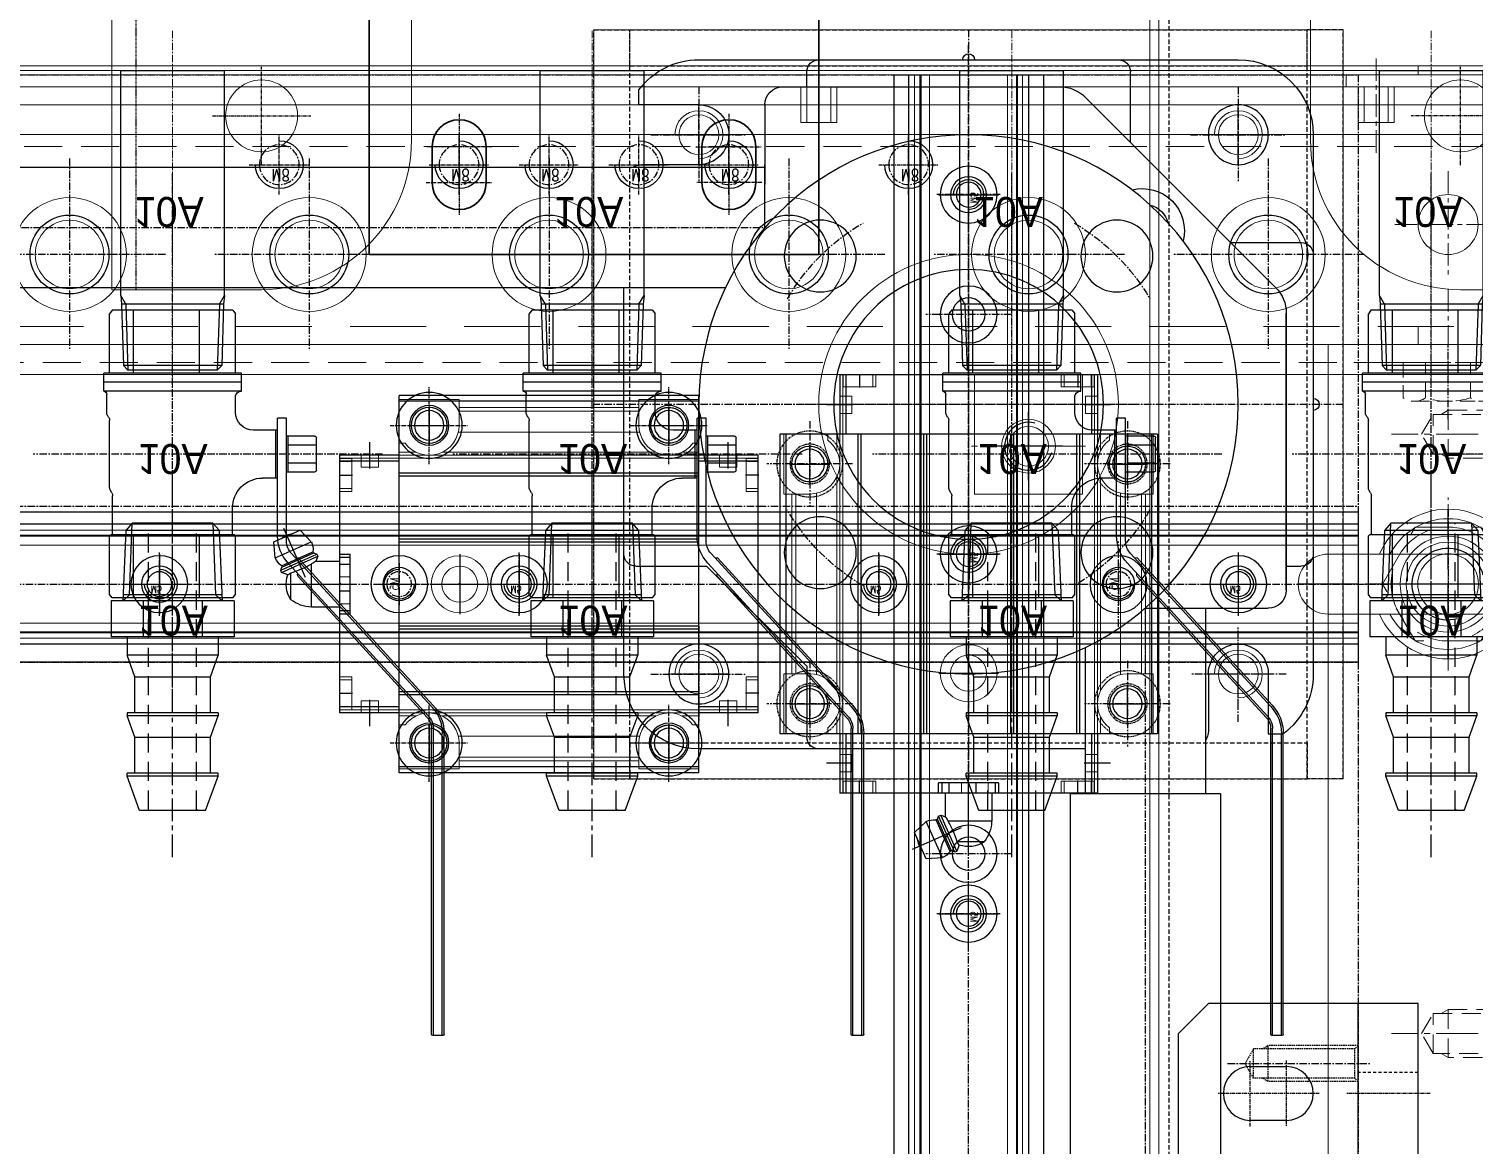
# Model space of a CAD drawing. Header units: millimetres. Extents: x -32759 to 129432, y 390 to 54305.
# Drawn here: x 21828 to 22069.1, y 25408.3 to 25594.6 of the extents above; entities that cross this region are included whole.
import ezdxf

# ---------------------------------------------------------------- set-up
doc = ezdxf.new("R2010")
doc.units = ezdxf.units.MM
for name, pattern in [('AM_ISO08W050', [18, 12, -1.5, 3, -1.5]), ('CENTER', [2, 1.25, -0.25, 0.25, -0.25]), ('CENTER1', [10, 7, -1, 1, -1]), ('H10', [1.75, 1, -0.75]), ('HIDDEN', [0.375, 0.25, -0.125]), ('HIDDEN2', [4.7625, 3.175, -1.5875]), ('HIDDENX2', [19.05, 12.7, -6.35])]:
    doc.linetypes.add(name, pattern=pattern)
for name, color, linetype in [('01a', 8, 'Continuous'), ('01d', 211, 'Continuous'), ('3', 5, 'Continuous'), ('4', 102, 'Continuous'), ('44', 4, 'CENTER'), ('7', 31, 'Continuous'), ('8', 17, 'Continuous'), ('CENTER', 1, 'CENTER'), ('CL', 1, 'CENTER'), ('FL', 3, 'Continuous'), ('HL', 2, 'HIDDEN'), ('THIN', 3, 'Continuous'), ('마크5', 254, 'Continuous')]:
    doc.layers.add(name, color=color, linetype=linetype)
for name, color, linetype, lineweight in [('03 중심선', 1, 'CENTER', 25), ('1111111', 1, 'Continuous', 25), ('1중심선', 1, 'CENTER', 18), ('7-.35lay', 5, 'Continuous', 35), ('_BODY', 7, 'Continuous', 13), ('AM_4', 3, 'Continuous', 25), ('AM_5', 3, 'Continuous', 25), ('AM_7', 4, 'AM_ISO08W050', 25), ('AM_9', 253, 'Continuous', 0), ('ConnectionPoints', 7, 'Continuous', 50)]:
    doc.layers.add(name, color=color, linetype=linetype, lineweight=lineweight)
doc.styles.add('H', font='')
doc.styles.add('ROAMNS', font='romans.shx', dxfattribs={"width": 0.8, "bigfont": 'whgtxt.shx'})
doc.styles.add('ROMANS', font='romans')
doc.styles.get("Standard").update_dxf_attribs({"font": 'arial.ttf'})
doc.styles.get('H').set_extended_font_data('Dotum')

# ---------------------------------------------------------------- blocks, each defined once
blk = doc.blocks.new('ertrwe4')
at = {"ltscale": 0.5}
blk.add_circle((209026.13, 18920.69), 3.32, dxfattribs=at)
at = {"color": 1, "ltscale": 0.5}
blk.add_arc((209026.13, 18920.69), 4, 270, 180, dxfattribs=at)
at = {"layer": 'CL', "ltscale": 0.5}
for p, q in [((209026.13, 18925.69), (209026.13, 18915.69)), ((209021.13, 18920.69), (209031.13, 18920.69))]:
    blk.add_line(p, q, dxfattribs=at)
blk = doc.blocks.new('ryuesws')
at = {"ltscale": 0.5}
for p, q in [((208930.33, 19647.7), (208930.33, 19772.7)), ((208930.33, 19772.7), (209055.33, 19772.7)), ((209055.33, 19772.7), (209055.33, 19647.7)), ((208930.33, 19647.7), (209055.33, 19647.7))]:
    blk.add_line(p, q, dxfattribs=at)
blk.add_circle((208992.83, 19710.2), 25, dxfattribs=at)
at = {"layer": 'CL', "ltscale": 0.5}
for p, q in [((208992.83, 19738.72), (208992.83, 19681.68)), ((209021.35, 19710.2), (208964.31, 19710.2))]:
    blk.add_line(p, q, dxfattribs=at)
for p in [(-78.3, 834.52), (11.7, 834.52), (-78.3, 744.52), (11.7, 744.52)]:
    blk.add_blockref('ertrwe4', p)
blk = doc.blocks.new('uyisfwew')
at = {"layer": 'HL', "ltscale": 3}
for p, q in [((208930.33, 19564.1), (208930.33, 19570.1)), ((208930.33, 19570.1), (209055.33, 19570.1)), ((209055.33, 19564.1), (209055.33, 19570.1)), ((208930.33, 19564.1), (209055.33, 19564.1))]:
    blk.add_line(p, q, dxfattribs=at)
blk = doc.blocks.new('tywewr')
at = {"layer": 'HL', "ltscale": 3}
for p, q in [((209278.01, 19586.82), (209278.01, 19592.82)), ((209278.01, 19592.82), (209391.01, 19592.82)), ((209391.01, 19586.82), (209391.01, 19592.82)), ((209278.01, 19586.82), (209391.01, 19586.82))]:
    blk.add_line(p, q, dxfattribs=at)
blk = doc.blocks.new('rtyses')
for name, p in [('ryuesws', (0, 398.03)), ('uyisfwew', (0, 481.64))]:
    blk.add_blockref(name, p)
at = {"xscale": -1}
for name, p, rotation in [('uyisfwew', (0, 39734.84), 180), ('tywewr', (189462.51, -189226.27), 270)]:
    blk.add_blockref(name, p, dxfattribs=dict(at, rotation=rotation))
at = {"rotation": 90}
blk.add_blockref('tywewr', (228523.15, -189226.27), dxfattribs=at)
blk = doc.blocks.new('UYEWS')
blk.add_blockref('rtyses', (-1114.55, -2328.66))
blk = doc.blocks.new('56WERWT')
at = {"ltscale": 0.5}
blk.add_line((207713.36, 12910.34), (208553.36, 12910.34), dxfattribs=at)
at = {"layer": 'HL', "ltscale": 3}
blk.add_line((207713.36, 12913.54), (208553.36, 12913.54), dxfattribs=at)
blk = doc.blocks.new('574534')
for name, p in [('UYEWS', (-13724.46, 3117.63)), ('56WERWT', (-14184.54, 8017.12))]:
    blk.add_blockref(name, p)
blk = doc.blocks.new('AE4TV4SE5YR6Y')
at = {"color": 2, "linetype": 'HIDDENX2', "ltscale": 0.5}
blk.add_lwpolyline([(-7337.92, 5245.23), (-7326.95, 5245.23), (-7321.47, 5254.73), (-7326.95, 5264.23), (-7337.92, 5264.23), (-7343.41, 5254.73), (-7337.92, 5245.23)], dxfattribs=at)
blk.add_circle((-7332.44, 5254.73), 9.5, dxfattribs=at)
blk.add_circle((-7332.44, 5254.73), 5.05)
at = {"layer": 'CENTER'}
for p, q in [((-7332.44, 5267.23), (-7332.44, 5242.23)), ((-7346.41, 5254.73), (-7318.47, 5254.73))]:
    blk.add_line(p, q, dxfattribs=at)
at = {"layer": 'THIN'}
blk.add_arc((-7332.44, 5254.73), 6, 255, 165, dxfattribs=at)
blk = doc.blocks.new('A4TCES5YTRTY')
at = {"color": 2, "linetype": 'HIDDENX2', "ltscale": 0.2}
for p, q in [((-7334.14, 5176.05), (-7334.14, 5164.79)), ((-7334.72, 5174.17), (-7340.64, 5174.17)), ((-7334.72, 5166.67), (-7340.64, 5166.67))]:
    blk.add_line(p, q, dxfattribs=at)
blk.add_lwpolyline([(-7340.64, 5177.92), (-7334.72, 5177.92, -0.309401), (-7334.72, 5174.17, -0.154701), (-7334.72, 5166.67, -0.309401), (-7334.72, 5162.91), (-7340.64, 5162.91), (-7340.64, 5177.92)], format="xyb", dxfattribs=at)
at = {"layer": 'CENTER'}
blk.add_line((-7331.14, 5170.42), (-7343.64, 5170.42), dxfattribs=at)
blk = doc.blocks.new('A$C0981541C')
at = {"color": 3}
for p, q in [((365, 40), (-65, 40)), ((365, 0), (365, 40))]:
    blk.add_line(p, q, dxfattribs=at)
at = {"color": 2, "linetype": 'HIDDENX2'}
blk.add_line((362, 4), (362, 40), dxfattribs=at)
at = {"color": 1, "linetype": 'CENTER', "ltscale": 3}
for p, q in [((325, 34.44), (325, 5.56)), ((310.56, 20), (339.44, 20))]:
    blk.add_line(p, q, dxfattribs=at)
at = {"color": 3}
blk.add_circle((325, 20), 7, dxfattribs=at)
at = {"extrusion": (0, 0, -1), "zscale": -1, "rotation": 90.00000000000004}
blk.add_blockref('AE4TV4SE5YR6Y', (4929.73, 7352.44), dxfattribs=at)
at = {"xscale": -1}
blk.add_blockref('A4TCES5YTRTY', (-6978.64, -5150.42), dxfattribs=at)
blk = doc.blocks.new('A$C4AA64E7E')
at = {"color": 1, "linetype": 'CENTER', "ltscale": 3}
for p, q in [((0, 6.54), (0, -9.54)), ((0, -28.91), (0, -11.09)), ((8.91, -20), (-8.91, -20))]:
    blk.add_line(p, q, dxfattribs=at)
at = {"color": 3}
for p, q in [((-20, 0), (630, 0)), ((-20, -40), (630, -40))]:
    blk.add_line(p, q, dxfattribs=at)
at = {"color": 2, "linetype": 'HIDDENX2', "ltscale": 3}
blk.add_line((5, 0), (5, -3), dxfattribs=at)
at = {"color": 2, "linetype": 'HIDDENX2'}
blk.add_line((-20, -3), (630, -3), dxfattribs=at)
at = {"color": 3}
blk.add_circle((0, -20), 5, dxfattribs=at)
blk = doc.blocks.new('1_4 STS SORKET_FV')
for radius in [9.5, 5.72]:
    blk.add_circle((9246.98, -3524.99), radius)
at = {"layer": 'CENTER'}
for p, q in [((9246.98, -3508.99), (9246.98, -3540.99)), ((9262.98, -3524.99), (9230.98, -3524.99))]:
    blk.add_line(p, q, dxfattribs=at)
at = {"layer": 'THIN'}
blk.add_circle((9246.98, -3524.99), 6.58, dxfattribs=at)
blk = doc.blocks.new('A$C22B00287')
at = {"color": 2, "linetype": 'HIDDEN2', "ltscale": 2}
for p, q in [((520, 50), (-80, 50)), ((-80, 14), (520, 14))]:
    blk.add_line(p, q, dxfattribs=at)
for p, q in [((-9, 12), (-9, -8)), ((9, -8), (9, 12)), ((-9, -8), (9, -8))]:
    blk.add_line(p, q)
at = {"color": 1, "linetype": 'CENTER1'}
for p, q in [((0, 9.5), (0, -9.5)), ((-9.5, 0), (9.5, 0))]:
    blk.add_line(p, q, dxfattribs=at)
blk.add_lwpolyline([(519, 52), (-79, 52), (-80, 51), (-80, 13), (-79, 12), (519, 12), (520, 13), (520, 51)], close=True)
blk.add_circle((0, 0), 4.5)
at = {"xscale": -1}
for p in [(9206.98, 3556.99), (9246.98, 3556.99), (9286.98, 3556.99), (9326.98, 3556.99), (9366.98, 3556.99), (9406.98, 3556.99)]:
    blk.add_blockref('1_4 STS SORKET_FV', p, dxfattribs=at)
blk = doc.blocks.new('A$C1A602C20')
at = {"color": 1, "linetype": 'CENTER', "ltscale": 3}
for p, q in [((-99.84, -126.25), (-99.84, -110.32)), ((-6.84, -126.25), (-6.84, -110.32))]:
    blk.add_line(p, q, dxfattribs=at)
for p, q in [((-102.84, -115.52), (-96.84, -115.52)), ((-102.84, -121.52), (-102.84, -115.52)), ((-101.84, -121.52), (-101.84, -115.52)), ((-97.84, -121.52), (-97.84, -115.52)), ((-96.84, -121.52), (-96.84, -115.52)), ((-9.84, -121.52), (-9.84, -115.52)), ((-3.84, -115.52), (-9.84, -115.52)), ((-8.84, -121.52), (-8.84, -115.52)), ((-4.84, -121.52), (-4.84, -115.52)), ((-3.84, -121.52), (-3.84, -115.52))]:
    blk.add_line(p, q)
at = {"color": 3}
for p, q in [((503.16, -121.52), (-116.84, -121.52)), ((503.16, -123.52), (-116.84, -123.52))]:
    blk.add_line(p, q, dxfattribs=at)
at = {"color": 2, "linetype": 'HIDDEN', "ltscale": 10}
blk.add_line((-94.84, -123.52), (-94.84, -121.52), dxfattribs=at)
blk = doc.blocks.new('A$C66C32B64')
at = {"ltscale": 10}
blk.add_lwpolyline([(-8.93, 5), (31.07, 5, -1), (31.07, -5), (-8.93, -5, -1)], format="xyb", close=True, dxfattribs=at)
for radius, start, end in [(12.5, 23.5782, 156.4218), (10.91, 27.2772, 152.7228), (12.5, 203.5782, 336.4218), (10.91, 207.2772, 332.7228)]:
    blk.add_arc((11.07, 0), radius, start, end, dxfattribs=at)
at = {"layer": 'CENTER', "ltscale": 10}
for p, q in [((11.07, 12.5), (11.07, -12.5)), ((-13.93, 0), (36.07, 0))]:
    blk.add_line(p, q, dxfattribs=at)
blk = doc.blocks.new('A$C1D586A40')
at = {"linetype": 'HIDDEN2'}
for p, q in [((155, 247.76), (155, 239.76)), ((157.5, 247.09), (157.5, 240.44)), ((155, 147.76), (155, 139.76)), ((157.5, 147.09), (157.5, 140.44))]:
    blk.add_line(p, q, dxfattribs=at)
at = {"color": 1, "linetype": 'CENTER1'}
for p, q in [((130, 243.76), (164.42, 243.76)), ((130, 143.76), (164.42, 143.76))]:
    blk.add_line(p, q, dxfattribs=at)
at = {"color": 1, "linetype": 'CENTER', "ltscale": 3}
for p, q in [((155, 183.21), (155, 154.32)), ((140.56, 168.76), (169.44, 168.76))]:
    blk.add_line(p, q, dxfattribs=at)
at = {"color": 2, "linetype": 'HIDDENX2'}
for p, q in [((121, 83.76), (799, 83.76)), ((160, 83.76), (160, 82.26))]:
    blk.add_line(p, q, dxfattribs=at)
at = {"color": 3}
blk.add_line((121, 82.26), (799, 82.26), dxfattribs=at)
at = {"linetype": 'HIDDEN2'}
for points in [[(135, 247.76), (155, 247.76), (156.17, 247.09)], [(135.68, 247.09), (157.5, 247.09), (159.42, 243.76), (157.5, 240.44), (135.68, 240.44)], [(156.17, 240.44), (155, 239.76), (135, 239.76)], [(135, 147.76), (155, 147.76), (156.17, 147.09)], [(135.68, 147.09), (157.5, 147.09), (159.42, 143.76), (157.5, 140.44), (135.68, 140.44)], [(156.17, 140.44), (155, 139.76), (135, 139.76)]]:
    blk.add_lwpolyline(points, dxfattribs=at)
at = {"color": 3}
blk.add_circle((155, 168.76), 8, dxfattribs=at)
at = {"ltscale": 10}
blk.add_circle((225, 145.76), 3.32, dxfattribs=at)
at = {"layer": 'CENTER', "ltscale": 10}
for p, q in [((225, 151.45), (225, 140.07)), ((219.31, 145.76), (230.69, 145.76))]:
    blk.add_line(p, q, dxfattribs=at)
at = {"layer": 'THIN', "ltscale": 10}
blk.add_arc((225, 145.76), 4, 255, 165, dxfattribs=at)
at = {"rotation": 270}
blk.add_blockref('A$C0981541C', (135, 493.76), dxfattribs=at)
at = {"ltscale": 10}
for name, p in [('A$C66C32B64', (143.93, 168.76)), ('A$C1A602C20', (266.84, 207.28))]:
    blk.add_blockref(name, p, dxfattribs=at)
at = {"xscale": -1, "rotation": 180}
blk.add_blockref('A$C22B00287', (225, 145.76), dxfattribs=at)
blk.add_blockref('A$C4AA64E7E', (155, 128.76))
blk = doc.blocks.new('ORDERNO')
at = {"color": 3}
blk.add_attdef('ORDER', (0, 0), '', height=5, dxfattribs=at)
blk = doc.blocks.new('lyk-2536')
at = {"ltscale": 0.5}
blk.add_circle((187210.73, 49646.6), 2.07, dxfattribs=at)
at = {"layer": '03 중심선'}
for p, q in [((187210.73, 49651.88), (187210.73, 49641.32)), ((187205.45, 49646.6), (187216.01, 49646.6))]:
    blk.add_line(p, q, dxfattribs=at)
at = {"layer": '1111111'}
blk.add_arc((187210.73, 49646.6), 2.5, 270, 180, dxfattribs=at)
at = {"color": 2}
ref = blk.add_blockref('ORDERNO', (187209.31, 49646.9), dxfattribs=dict(at, xscale=0.4000000000014552, yscale=0.4000000000014552, zscale=0.4000000000014552))
ref.add_attrib('ORDER', 'M5', (187209.31, 49646.9), dxfattribs={"color": 0, "height": 1.2, "style": 'ROMANS', "width": 0.8})
blk = doc.blocks.new('fdsgsdfgfsdgsdfgsd')
for p, q in [((136257.3, 37128.35), (135737.3, 37128.35)), ((136257.3, 37103.35), (136257.3, 37128.35)), ((136257.3, 37103.35), (135737.3, 37103.35))]:
    blk.add_line(p, q)
for centre, radius in [((136127.3, 37115.85), 4.75), ((136217.3, 37115.85), 4.75), ((136127.3, 37115.85), 2.75), ((136217.3, 37115.85), 2.75)]:
    blk.add_circle(centre, radius)
at = {"layer": 'CENTER'}
for p, q in [((136127.3, 37122.97), (136127.3, 37108.72)), ((136217.3, 37122.97), (136217.3, 37108.72)), ((135732.98, 37115.85), (136262.34, 37115.85))]:
    blk.add_line(p, q, dxfattribs=at)
for p in [(-51093.43, -12530.76), (-51033.43, -12530.76), (-50973.43, -12530.76)]:
    blk.add_blockref('lyk-2536', p)
blk = doc.blocks.new('xcvbcxbcxv')
at = {"layer": 'AM_4'}
for p, q in [((136285.91, 36898.21), (135765.91, 36898.21)), ((136285.91, 36878.21), (136285.91, 36898.21)), ((136285.91, 36896.2), (135765.91, 36896.2)), ((136285.91, 36880.22), (135765.91, 36880.22)), ((136285.91, 36878.21), (135765.91, 36878.21))]:
    blk.add_line(p, q, dxfattribs=at)
for centre, radius in [((136145.91, 36888.21), 4.75), ((136205.91, 36888.21), 4.75), ((136265.91, 36888.21), 4.75), ((136145.91, 36888.21), 3), ((136205.91, 36888.21), 3), ((136265.91, 36888.21), 3)]:
    blk.add_circle(centre, radius, dxfattribs=at)
at = {"layer": 'AM_7'}
for p, q in [((136145.91, 36883.22), (136145.91, 36893.2)), ((136205.91, 36883.22), (136205.91, 36893.2)), ((136265.91, 36883.22), (136265.91, 36893.2)), ((136140.93, 36888.21), (136150.9, 36888.21)), ((136200.93, 36888.21), (136210.9, 36888.21)), ((136260.93, 36888.21), (136270.9, 36888.21))]:
    blk.add_line(p, q, dxfattribs=at)
at = {"layer": 'AM_9'}
for p, q in [((136285.91, 36897.21), (135765.91, 36897.21)), ((136285.91, 36896.37), (135765.91, 36896.37)), ((136285.91, 36894.71), (135765.91, 36894.71)), ((136285.91, 36881.71), (135765.91, 36881.71)), ((136285.91, 36880.06), (135765.91, 36880.06)), ((136285.91, 36879.21), (135765.91, 36879.21))]:
    blk.add_line(p, q, dxfattribs=at)
blk = doc.blocks.new('fdghdfghfhd')
at = {"layer": 'AM_4'}
for p, q in [((149489.55, 21209.16), (149489.55, 21146.16)), ((149539.55, 21209.16), (149489.55, 21209.16)), ((149539.55, 21208.16), (149489.55, 21208.16)), ((149539.55, 21209.16), (149539.55, 21146.16)), ((149479.65, 21199.16), (149479.65, 21156.16)), ((149489.55, 21199.16), (149479.65, 21199.16)), ((149549.45, 21199.16), (149539.55, 21199.16)), ((149549.45, 21199.16), (149549.45, 21156.16)), ((149489.55, 21198.16), (149479.65, 21198.16)), ((149539.55, 21196.15), (149489.55, 21196.15)), ((149549.45, 21198.16), (149539.55, 21198.16)), ((149539.55, 21195.66), (149489.55, 21195.66)), ((149539.55, 21185.16), (149489.55, 21185.16)), ((149539.55, 21184.66), (149489.55, 21184.66)), ((149481.35, 21182.66), (149479.65, 21182.66)), ((149481.35, 21182.12), (149479.65, 21182.12)), ((149481.35, 21182.66), (149481.35, 21172.66)), ((149471.49, 21180.26), (149471.49, 21175.76)), ((149479.65, 21181.51), (149474.93, 21181.51)), ((149474.93, 21181.51), (149474.93, 21174.26)), ((149481.35, 21178.85), (149479.65, 21178.85)), ((149469.94, 21175.7), (149469.78, 21175.34)), ((149469.78, 21175.34), (149469.98, 21174.82)), ((149469.78, 21175.34), (149475.81, 21172.65)), ((149469.91, 21174.59), (149475.17, 21172.25)), ((149470.97, 21176.1), (149469.94, 21175.7)), ((149469.94, 21175.7), (149475.97, 21173.02)), ((149469.98, 21174.82), (149475.29, 21172.45)), ((149470.97, 21176.1), (149471.49, 21175.76)), ((149481.35, 21174.39), (149479.65, 21174.39)), ((149468.86, 21173.28), (149468.65, 21170.6)), ((149468.86, 21173.28), (149474.89, 21170.6)), ((149475.29, 21172.45), (149475.81, 21172.65)), ((149475.66, 21173.81), (149479.65, 21173.81)), ((149475.97, 21173.02), (149475.67, 21173.81)), ((149475.81, 21172.65), (149475.97, 21173.02)), ((149481.35, 21173.2), (149479.65, 21173.2)), ((149479.65, 21172.66), (149481.35, 21172.66)), ((149468.65, 21170.6), (149473.04, 21168.64)), ((149473.04, 21168.64), (149474.89, 21170.6)), ((149539.55, 21170.65), (149489.55, 21170.65)), ((149539.55, 21170.16), (149489.55, 21170.16)), ((149539.55, 21159.66), (149489.55, 21159.66)), ((149539.55, 21159.16), (149489.55, 21159.16)), ((149489.55, 21157.16), (149479.65, 21157.16)), ((149489.55, 21156.16), (149479.65, 21156.16)), ((149549.45, 21157.16), (149539.55, 21157.16)), ((149549.45, 21156.16), (149539.55, 21156.16)), ((149539.55, 21147.15), (149489.55, 21147.15)), ((149539.55, 21146.16), (149489.55, 21146.16))]:
    blk.add_line(p, q, dxfattribs=at)
for points in [[(149471.49, 21175.76), (149471.88, 21175.65), (149472.32, 21175.5), (149472.76, 21175.33), (149473.23, 21175.13), (149473.68, 21174.93), (149474.12, 21174.71), (149474.33, 21174.59), (149474.54, 21174.48), (149474.74, 21174.37), (149474.93, 21174.26)], [(149475.67, 21173.81), (149475.67, 21173.81), (149475.63, 21173.83), (149475.55, 21173.89), (149475.42, 21173.97), (149475.24, 21174.08), (149475.02, 21174.21), (149474.93, 21174.26)]]:
    blk.add_lwpolyline(points, dxfattribs=at)
for centre in [(149494.55, 21204.16), (149534.55, 21204.16), (149494.55, 21151.16), (149534.55, 21151.16)]:
    blk.add_circle(centre, 2.46, dxfattribs=at)
for centre, radius, start, end in [((149475.4, 21177.66), 4.7, 146.41, 199.4635), ((149475.16, 21175.51), 6, 92.1944, 127.7232), ((149471.88, 21171.94), 3.3, 126.6644, 156), ((149469.79, 21174.75), 0.2, 306.6644, 21), ((149471.88, 21171.94), 3.3, 336, 5.3356), ((149475.36, 21172.27), 0.2, 111, 185.3356), ((149472.09, 21172.41), 3.21, 227.8366, 264.1634)]:
    blk.add_arc(centre, radius, start, end, dxfattribs=at)
at = {"layer": 'AM_5'}
for centre in [(149494.55, 21204.16), (149494.55, 21151.16)]:
    blk.add_circle(centre, 3, dxfattribs=at)
for centre, start, end in [((149534.55, 21204.16), 75, 15), ((149534.55, 21204.16), 15, 285), ((149534.55, 21151.16), 75, 15), ((149534.55, 21151.16), 15, 285)]:
    blk.add_arc(centre, 3, start, end, dxfattribs=at)
at = {"layer": 'AM_7'}
for p, q in [((149494.55, 21201.01), (149494.55, 21207.31)), ((149534.55, 21201.01), (149534.55, 21207.31)), ((149491.4, 21204.16), (149497.7, 21204.16)), ((149531.4, 21204.16), (149537.7, 21204.16)), ((149484.65, 21201.36), (149484.65, 21196.96)), ((149544.45, 21201.36), (149544.45, 21196.96)), ((149479.55, 21195.86), (149481.75, 21195.86)), ((149549.55, 21195.86), (149547.35, 21195.86)), ((149499.65, 21172.67), (149499.65, 21182.65)), ((149470.17, 21177.66), (149481.89, 21177.66)), ((149494.67, 21177.66), (149504.64, 21177.66)), ((149470.26, 21168.31), (149473.89, 21176.47)), ((149479.55, 21159.46), (149481.75, 21159.46)), ((149484.65, 21158.36), (149484.65, 21153.96)), ((149544.45, 21158.36), (149544.45, 21153.96)), ((149549.55, 21159.46), (149547.35, 21159.46)), ((149494.55, 21148.01), (149494.55, 21154.31)), ((149534.55, 21148.01), (149534.55, 21154.31)), ((149491.4, 21151.16), (149497.7, 21151.16)), ((149531.4, 21151.16), (149537.7, 21151.16))]:
    blk.add_line(p, q, dxfattribs=at)
at = {"layer": 'AM_9'}
for p, q in [((149499.55, 21208.48), (149489.55, 21208.48)), ((149499.55, 21204.16), (149499.55, 21208.48)), ((149529.55, 21208.48), (149529.55, 21204.16)), ((149539.55, 21208.48), (149529.55, 21208.48)), ((149529.55, 21207.16), (149499.55, 21207.16)), ((149529.55, 21206.51), (149499.55, 21206.51)), ((149489.55, 21201.16), (149490.55, 21201.16)), ((149529.69, 21203.01), (149499.42, 21203.01)), ((149538.55, 21201.16), (149539.55, 21201.16)), ((149549.45, 21198.66), (149479.65, 21198.66)), ((149481.65, 21198.61), (149479.65, 21198.61)), ((149481.65, 21198.61), (149481.65, 21193.11)), ((149483.2, 21199.16), (149483.2, 21197.16)), ((149486.1, 21197.16), (149486.1, 21199.16)), ((149492.37, 21199.66), (149489.55, 21199.66)), ((149539.55, 21199.16), (149489.55, 21199.16)), ((149532.37, 21199.66), (149496.74, 21199.66)), ((149539.55, 21199.66), (149536.74, 21199.66)), ((149543, 21199.16), (149543, 21197.16)), ((149545.9, 21197.16), (149545.9, 21199.16)), ((149547.45, 21198.61), (149547.45, 21193.11)), ((149549.45, 21198.61), (149547.45, 21198.61)), ((149481.65, 21198.11), (149479.65, 21198.11)), ((149486.1, 21197.16), (149483.2, 21197.16)), ((149545.9, 21197.16), (149543, 21197.16)), ((149549.45, 21198.11), (149547.45, 21198.11)), ((149479.65, 21193.61), (149481.65, 21193.61)), ((149479.65, 21193.11), (149481.65, 21193.11)), ((149547.45, 21193.61), (149549.45, 21193.61)), ((149547.45, 21193.11), (149549.45, 21193.11)), ((149549.45, 21187.66), (149479.65, 21187.66)), ((149549.45, 21185.65), (149479.65, 21185.65)), ((149549.45, 21185.65), (149479.65, 21185.65)), ((149481.35, 21180.92), (149479.65, 21180.92)), ((149481.35, 21176.46), (149479.65, 21176.46)), ((149549.45, 21169.67), (149479.65, 21169.67)), ((149549.45, 21169.67), (149479.65, 21169.67)), ((149549.45, 21167.66), (149479.65, 21167.66)), ((149481.65, 21162.21), (149479.65, 21162.21)), ((149481.65, 21161.71), (149479.65, 21161.71)), ((149481.65, 21162.21), (149481.65, 21156.71)), ((149547.45, 21162.21), (149547.45, 21156.71)), ((149549.45, 21162.21), (149547.45, 21162.21)), ((149549.45, 21161.71), (149547.45, 21161.71)), ((149486.1, 21158.16), (149483.2, 21158.16)), ((149483.2, 21158.16), (149483.2, 21156.16)), ((149486.1, 21156.16), (149486.1, 21158.16)), ((149545.9, 21158.16), (149543, 21158.16)), ((149543, 21158.16), (149543, 21156.16)), ((149545.9, 21156.16), (149545.9, 21158.16)), ((149479.65, 21157.21), (149481.65, 21157.21)), ((149479.65, 21156.71), (149481.65, 21156.71)), ((149549.45, 21156.66), (149479.65, 21156.66)), ((149539.55, 21156.16), (149489.55, 21156.16)), ((149492.37, 21155.66), (149489.55, 21155.66)), ((149532.37, 21155.66), (149496.74, 21155.66)), ((149539.55, 21155.66), (149536.74, 21155.66)), ((149547.45, 21157.21), (149549.45, 21157.21)), ((149547.45, 21156.71), (149549.45, 21156.71)), ((149490.55, 21154.16), (149489.55, 21154.16)), ((149539.55, 21154.16), (149538.55, 21154.16)), ((149529.69, 21152.3), (149499.42, 21152.3)), ((149499.55, 21146.84), (149499.55, 21151.16)), ((149529.55, 21151.16), (149529.55, 21146.84)), ((149529.55, 21148.81), (149499.55, 21148.81)), ((149529.55, 21148.16), (149499.55, 21148.16)), ((149489.55, 21146.84), (149499.55, 21146.84)), ((149529.55, 21146.84), (149539.55, 21146.84))]:
    blk.add_line(p, q, dxfattribs=at)
for radius in [4.75, 3]:
    blk.add_circle((149499.65, 21177.66), radius, dxfattribs=at)
for centre, start, end in [((149494.55, 21204.16), 216.8699, 0), ((149534.55, 21204.16), 180, 323.1301), ((149494.55, 21151.16), 0, 143.1301), ((149534.55, 21151.16), 36.8699, 180)]:
    blk.add_arc(centre, 5, start, end, dxfattribs=at)
at = {"layer": 'ConnectionPoints'}
for p in [(149479.65, 21177.66, 5), (149479.65, 21177.66, 5), (149479.65, 21177.66, 5), (149499.65, 21177.66)]:
    blk.add_point(p, dxfattribs=at)
blk = doc.blocks.new('xcvbcxbcvbcxc')
for p, q in [((136287.3, 38422.46), (135707.3, 38422.46)), ((136287.3, 38397.46), (136287.3, 38422.46)), ((136287.3, 38419.46), (135707.3, 38419.46)), ((136287.3, 38397.46), (135707.3, 38397.46))]:
    blk.add_line(p, q)
for centre, radius in [((136127.3, 38409.46), 4.75), ((136247.3, 38409.46), 4.75), ((136127.3, 38409.46), 2.75), ((136247.3, 38409.46), 2.75)]:
    blk.add_circle(centre, radius)
at = {"layer": 'CENTER'}
for p, q in [((136127.3, 38416.58), (136127.3, 38402.33)), ((136247.3, 38416.58), (136247.3, 38402.33)), ((135702.98, 38409.46), (136292.34, 38409.46))]:
    blk.add_line(p, q, dxfattribs=at)
for p in [(-51123.43, -11237.14), (-51063.43, -11237.14), (-51003.43, -11237.14), (-50943.43, -11237.14)]:
    blk.add_blockref('lyk-2536', p)
blk = doc.blocks.new('sdfgsdfgsdgfsd')
at = {"layer": 'AM_4'}
for p, q in [((150479.65, 21187.66), (149899.65, 21187.66)), ((150479.65, 21167.66), (150479.65, 21187.66)), ((150479.65, 21185.65), (149899.65, 21185.65)), ((150479.65, 21169.67), (149899.65, 21169.67)), ((150479.65, 21167.66), (149899.65, 21167.66))]:
    blk.add_line(p, q, dxfattribs=at)
for centre, radius in [((150279.65, 21177.66), 4.75), ((150339.65, 21177.66), 4.75), ((150399.65, 21177.66), 4.75), ((150459.65, 21177.66), 4.75), ((150279.65, 21177.66), 3), ((150339.65, 21177.66), 3), ((150399.65, 21177.66), 3), ((150459.65, 21177.66), 3)]:
    blk.add_circle(centre, radius, dxfattribs=at)
at = {"layer": 'AM_7'}
for p, q in [((150279.65, 21172.67), (150279.65, 21182.65)), ((150339.65, 21172.67), (150339.65, 21182.65)), ((150399.65, 21172.67), (150399.65, 21182.65)), ((150459.65, 21172.67), (150459.65, 21182.65)), ((150274.67, 21177.66), (150284.64, 21177.66)), ((150334.67, 21177.66), (150344.64, 21177.66)), ((150394.67, 21177.66), (150404.64, 21177.66)), ((150454.67, 21177.66), (150464.64, 21177.66))]:
    blk.add_line(p, q, dxfattribs=at)
at = {"layer": 'AM_9'}
for p, q in [((150479.65, 21186.66), (149899.65, 21186.66)), ((150479.65, 21185.81), (149899.65, 21185.81)), ((150479.65, 21184.16), (149899.65, 21184.16)), ((150479.65, 21171.16), (149899.65, 21171.16)), ((150479.65, 21169.5), (149899.65, 21169.5)), ((150479.65, 21168.66), (149899.65, 21168.66))]:
    blk.add_line(p, q, dxfattribs=at)
blk = doc.blocks.new('SDFGSDGFDSG')
at = {"color": 2, "linetype": 'H10', "ltscale": 0.5}
for p, q in [((125601.59, 33854.71), (125601.59, 33864.71)), ((125660.59, 33854.71), (125660.59, 33864.71))]:
    blk.add_line(p, q, dxfattribs=at)
at = {"layer": 'CL', "ltscale": 0.5}
for p, q in [((125606.09, 33852.71), (125606.09, 33866.71)), ((125656.09, 33852.71), (125656.09, 33866.71))]:
    blk.add_line(p, q, dxfattribs=at)
blk = doc.blocks.new('CVNBVN')
at = {"ltscale": 0.5}
for p, q in [((125604.09, 33926.71), (125604.09, 33932.71)), ((125613.09, 33932.71), (125613.09, 33926.71))]:
    blk.add_line(p, q, dxfattribs=at)
for centre, start, end in [((125608.59, 33932.71), 0, 180), ((125608.59, 33926.71), 180, 0)]:
    blk.add_arc(centre, 4.5, start, end, dxfattribs=at)
at = {"layer": 'CL', "ltscale": 0.5}
for p, q in [((125608.59, 33921.21), (125608.59, 33938.21)), ((125603.09, 33932.71), (125614.09, 33932.71)), ((125614.09, 33926.71), (125603.09, 33926.71))]:
    blk.add_line(p, q, dxfattribs=at)
blk = doc.blocks.new('sdfgdsfgfdgds')
at = {"ltscale": 0.5}
for p, q in [((125593.59, 33854.71), (125593.59, 33934.71)), ((125593.59, 33934.71), (125668.59, 33934.71)), ((125668.59, 33854.71), (125668.59, 33934.71)), ((125593.59, 33864.71), (125668.59, 33864.71)), ((125593.59, 33854.71), (125668.59, 33854.71))]:
    blk.add_line(p, q, dxfattribs=at)
for name, p in [('CVNBVN', (0, -10)), ('SDFGSDGFDSG', (0, 0))]:
    blk.add_blockref(name, p)
at = {"xscale": -1}
blk.add_blockref('CVNBVN', (251262.18, -10), dxfattribs=at)
blk = doc.blocks.new('xcvbxcvbvxc')
at = {"color": 2, "linetype": 'H10', "ltscale": 0.5}
for p, q in [((125605.09, 34117.54), (125605.09, 34127.54)), ((125652.09, 34117.54), (125652.09, 34127.54))]:
    blk.add_line(p, q, dxfattribs=at)
at = {"layer": 'CL', "ltscale": 0.5}
for p, q in [((125608.59, 34115.54), (125608.59, 34129.54)), ((125648.59, 34115.54), (125648.59, 34129.54))]:
    blk.add_line(p, q, dxfattribs=at)
blk = doc.blocks.new('sdfgdsfgfsdgds')
at = {"ltscale": 0.5}
for p, q in [((135832.71, 34399.8), (135837.71, 34404.8)), ((135837.71, 34404.8), (135897.71, 34404.8)), ((135897.71, 34404.8), (135902.71, 34399.8)), ((135832.71, 34364.8), (135832.71, 34399.8)), ((135902.71, 34364.8), (135902.71, 34399.8)), ((135832.71, 34374.8), (135902.71, 34374.8)), ((135832.71, 34364.8), (135902.71, 34364.8))]:
    blk.add_line(p, q, dxfattribs=at)
for name, p in [('CVNBVN', (10239.13, 460.09)), ('CVNBVN', (10279.13, 460.09)), ('xcvbxcvbvxc', (10239.13, 247.26))]:
    blk.add_blockref(name, p)
blk = doc.blocks.new('asfsadfsfas')
at = {"ltscale": 0.5}
for radius in [5.5, 3.3]:
    blk.add_circle((150451.8, 21650.26), radius, dxfattribs=at)
at = {"layer": 'CL', "ltscale": 0.5}
for p, q in [((150451.8, 21656.76), (150451.8, 21643.76)), ((150445.3, 21650.26), (150458.3, 21650.26))]:
    blk.add_line(p, q, dxfattribs=at)
blk = doc.blocks.new('asdfasfdasdfa')
for p in [(4561.2, -1636.97), (4601.2, -1636.97), (4561.2, -1689.97), (4601.2, -1689.97)]:
    blk.add_blockref('asfsadfsfas', p)
blk = doc.blocks.new('asdfassas')
blk.add_blockref('asdfasfdasdfa', (-24501.76, 19863.95))
blk = doc.blocks.new('ghsdfgsdf')
blk.add_circle((150255.99, 21632.33), 2.07)
at = {"layer": 'CL'}
for p, q in [((150255.99, 21635.83), (150255.99, 21628.83)), ((150252.49, 21632.33), (150259.49, 21632.33))]:
    blk.add_line(p, q, dxfattribs=at)
at = {"layer": 'FL', "color": 1}
blk.add_arc((150255.99, 21632.33), 2.5, 270, 180, dxfattribs=at)
at = {"insert": (150254.93, 21633.84), "char_height": 1.4, "width": 3.696, "attachment_point": 1, "style": 'ROAMNS'}
blk.add_mtext('M5', dxfattribs=at)
blk = doc.blocks.new('lyk-2514')
at = {"ltscale": 0.25}
for radius in [5.5, 3.3]:
    blk.add_circle((186729.11, 44337.82), radius, dxfattribs=at)
at = {"layer": '03 중심선'}
for p, q in [((186729.11, 44344.97), (186729.11, 44330.67)), ((186721.96, 44337.82), (186736.26, 44337.82))]:
    blk.add_line(p, q, dxfattribs=at)
blk = doc.blocks.new('BXCVBXCVXC')
at = {"extrusion": (0, 0, -1), "zscale": -1, "rotation": 180}
for p in [(34699.45, 63932.6), (34646.45, 63932.6), (34699.45, 63892.6), (34646.45, 63892.6)]:
    blk.add_blockref('lyk-2514', p, dxfattribs=at)
blk = doc.blocks.new('XCVBXCVBBCV')
blk.add_circle((150256.28, 21702.5), 3.32)
at = {"layer": 'CL', "ltscale": 0.5}
for p, q in [((150256.28, 21707.5), (150256.28, 21697.5)), ((150251.28, 21702.5), (150261.28, 21702.5))]:
    blk.add_line(p, q, dxfattribs=at)
at = {"layer": 'FL', "color": 1}
blk.add_arc((150256.28, 21702.5), 4, 270, 180, dxfattribs=at)
at = {"color": 2, "insert": (150255.02, 21705.26), "char_height": 2, "width": 5.28, "attachment_point": 1, "style": 'ROAMNS'}
blk.add_mtext('M8', dxfattribs=at)
blk = doc.blocks.new('HHDFHGDFGHF')
at = {"layer": 'CL'}
blk.add_line((150422.53, 21615.22), (150398.73, 21615.22), dxfattribs=at)
at = {"layer": 'FL', "color": 2, "linetype": 'HIDDEN'}
for p, q in [((150400.73, 21618.22), (150401.27, 21617.68)), ((150400.73, 21618.22), (150415.73, 21618.22)), ((150415.73, 21618.22), (150415.73, 21612.22)), ((150415.73, 21618.22), (150416.66, 21617.68)), ((150401.27, 21617.68), (150401.27, 21612.76)), ((150401.27, 21617.68), (150418.19, 21617.68)), ((150418.19, 21617.68), (150418.19, 21612.76)), ((150418.19, 21617.68), (150419.6, 21615.22)), ((150418.19, 21612.76), (150419.6, 21615.22)), ((150400.73, 21612.22), (150401.27, 21612.76)), ((150400.73, 21612.22), (150415.73, 21612.22)), ((150401.27, 21612.76), (150418.19, 21612.76)), ((150415.73, 21612.22), (150416.66, 21612.76))]:
    blk.add_line(p, q, dxfattribs=at)
blk = doc.blocks.new('sdfgsdfgdgs')
blk.add_blockref('HHDFHGDFGHF', (-24416.16, 13582.95))
blk = doc.blocks.new('asfsafdafasffafassaf')
for p, q in [((128329.32, 39720.8), (128329.32, 40240.8)), ((127749.32, 39818.8), (128329.32, 39818.8)), ((127749.32, 39792.8), (128329.32, 39792.8)), ((127749.32, 39720.8), (128329.32, 39720.8))]:
    blk.add_line(p, q)
at = {"xscale": -1}
for name, p in [('sdfgsdfgdgs', (254313.89, 4687.64)), ('BXCVBXCVXC', (280320.48, 20230.97))]:
    blk.add_blockref(name, p, dxfattribs=at)
at = {"rotation": 90}
for p in [(149801.65, -110450.19), (149921.65, -110450.19)]:
    blk.add_blockref('ghsdfgsdf', p, dxfattribs=at)
for p in [(-22106.96, 18033.3), (-22076.96, 18033.3), (-22061.96, 18033.3), (-22046.96, 18033.3), (-22031.96, 18033.3), (-22001.96, 18033.3)]:
    blk.add_blockref('XCVBXCVBBCV', p)
blk = doc.blocks.new('sfdgsdgfsdg')
for centre in [(134114.55, 38640.81), (134079.55, 38605.81), (134149.55, 38605.81), (134114.55, 38570.81)]:
    blk.add_circle(centre, 6)
at = {"layer": 'CENTER'}
for start, end in [(75.2259, 104.7741), (165.2259, 194.7741), (345.2259, 14.7741), (255.2259, 284.7741)]:
    blk.add_arc((134114.55, 38605.81), 35, start, end, dxfattribs=at)
blk = doc.blocks.new('asdfasffsadf')
for p, q in [((133665.05, 38639.81), (133665.05, 38805.81)), ((133685.05, 38805.81), (133685.05, 38646.36)), ((133749.55, 38663.31), (133685.05, 38663.31)), ((133654.55, 38660.81), (133652.05, 38660.81)), ((133654.55, 38650.81), (133654.55, 38660.81)), ((133664.55, 38650.81), (133664.55, 38660.31)), ((133731.55, 38661.31), (133731.55, 38649.52)), ((133647.05, 38650.81), (133647.05, 38560.81)), ((133762.05, 38586.31), (133762.05, 38650.81)), ((133731.55, 38649.52), (133748.26, 38632.81)), ((133654.55, 38639.81), (133667.84, 38639.81)), ((133675.08, 38639.81), (133664.55, 38639.81)), ((133651.55, 38636.81), (133651.55, 38590.58)), ((133651.55, 38636.81), (133651.55, 38590.58)), ((133651.55, 38632.81), (133649.05, 38632.81)), ((133748.26, 38632.81), (133760.05, 38632.81)), ((133651.55, 38615.81), (133651.55, 38595.81)), ((133769.55, 38563.81), (133769.55, 38588.81)), ((133863.55, 38588.81), (133769.55, 38588.81)), ((133685.08, 38554.56), (133653.31, 38586.34)), ((133685.08, 38554.56), (133653.31, 38586.34)), ((133769.55, 38586.31), (133745.1, 38586.31)), ((133660.84, 38578.81), (133649.05, 38578.81)), ((133675.96, 38563.68), (133662.43, 38577.22)), ((133662.43, 38577.22), (133675.96, 38563.68)), ((133738.55, 38576.33), (133738.55, 38555.81)), ((133738.55, 38566.31), (133769.55, 38566.31)), ((133749.55, 38565.81), (133759.05, 38565.81)), ((133769.55, 38563.81), (133863.55, 38563.81)), ((133677.55, 38562.09), (133677.55, 38550.31)), ((133749.55, 38555.81), (133759.55, 38555.81)), ((133759.55, 38555.81), (133759.55, 38553.31)), ((133689.32, 38552.81), (133735.55, 38552.81)), ((133735.55, 38552.81), (133689.32, 38552.81)), ((133704.55, 38552.81), (133694.55, 38552.81)), ((133704.55, 38552.81), (133694.55, 38552.81)), ((133735.55, 38552.81), (133704.55, 38552.81)), ((133735.55, 38552.81), (133719.55, 38552.81)), ((133731.55, 38552.81), (133731.55, 38550.31)), ((133659.55, 38548.31), (133749.55, 38548.31))]:
    blk.add_line(p, q)
for centre, radius in [((133749.55, 38650.81), 5), ((133704.55, 38605.81), 45), ((133704.55, 38605.81), 22.5), ((133659.55, 38560.81), 5)]:
    blk.add_circle(centre, radius)
for centre, radius, start, end in [((133729.55, 38661.31), 2, 0, 90), ((133749.55, 38650.81), 12.5, 0, 90), ((133659.55, 38650.81), 12.5, 126.8699, 180), ((133667.55, 38660.31), 3, 146.4427, 180), ((133659.55, 38650.81), 5, 180, 0), ((133654.55, 38636.81), 3, 90, 180), ((133654.55, 38636.81), 3, 90, 180), ((133654.55, 38636.81), 3, 90, 180), ((133649.05, 38630.81), 2, 90, 180), ((133760.05, 38630.81), 2, 0, 90), ((133647.05, 38605.81), 1, 90, 270), ((133657.55, 38590.58), 6, 180, 225), ((133657.55, 38590.58), 6, 180, 225), ((133649.05, 38580.81), 2, 180, 270), ((133675.55, 38576.81), 7, 165.8, 284.2), ((133675.38, 38576.63), 4.25, 195.4685, 254.5412), ((133749.55, 38560.81), 5, 90, 270), ((133759.05, 38568.81), 3, 270, 303.5573), ((133659.55, 38560.81), 12.5, 180, 270), ((133689.32, 38558.81), 6, 225, 270), ((133689.32, 38558.81), 6, 225, 270), ((133735.55, 38555.81), 3, 270, 0), ((133735.55, 38555.81), 3, 270, 0), ((133735.55, 38555.81), 3, 270, 0), ((133735.55, 38555.81), 3, 270, 0), ((133735.55, 38555.81), 3, 270, 0), ((133749.55, 38560.81), 12.5, 270, 323.1301), ((133679.55, 38550.31), 2, 180, 270), ((133729.55, 38550.31), 2, 270, 0), ((133704.55, 38548.31), 1, 180, 0)]:
    blk.add_arc(centre, radius, start, end)
at = {"layer": 'CENTER'}
for p, q in [((133675.05, 38805.81), (133675.05, 38639.81)), ((133704.55, 38543.31), (133704.55, 38668.31)), ((133659.55, 38658.81), (133659.55, 38642.81)), ((133749.55, 38658.81), (133749.55, 38642.81)), ((133651.55, 38650.81), (133667.55, 38650.81)), ((133741.55, 38650.81), (133757.55, 38650.81)), ((133642.05, 38605.81), (133767.05, 38605.81)), ((133909.55, 38576.31), (133738.55, 38576.31)), ((133659.55, 38568.81), (133659.55, 38552.81)), ((133749.55, 38552.81), (133749.55, 38568.81)), ((133651.55, 38560.81), (133667.55, 38560.81)), ((133757.55, 38560.81), (133741.55, 38560.81))]:
    blk.add_line(p, q, dxfattribs=at)
at = {"rotation": 44.99999999999976}
blk.add_blockref('sfdgsdgfsdg', (66169.67, -83525.93), dxfattribs=at)
blk = doc.blocks.new('XCVBXCVBXCVBCXCBCXB')
at = {"rotation": 270}
for name, p in [('xcvbcxbcxv', (99854.45, 172358.92)), ('fdghdfghfhd', (115565, 185672.51))]:
    blk.add_blockref(name, p, dxfattribs=at)
for name, p in [('fdghdfghfhd', (-12841.89, 14980.34)), ('sdfgsdfgsdgfsd', (-13671.99, 14980.34))]:
    blk.add_blockref(name, p)
at = {"layer": '01a', "rotation": 90}
blk.add_blockref('asdfasffsadf', (175348.47, -97576.55), dxfattribs=at)
at = {"layer": '01d'}
blk.add_blockref('asdfassas', (6141.43, -3692.74), dxfattribs=at)
at = {"layer": '44'}
blk.add_blockref('asfsafdafasffafassaf', (8478.34, -3647.8), dxfattribs=at)
at = {"layer": '7', "xscale": -1, "rotation": 90}
blk.add_blockref('sdfgdsfgfsdgds', (171182.46, 172130.72), dxfattribs=at)
at = {"layer": '7-.35lay'}
blk.add_blockref('sdfgdsfgfdgds', (11049.08, 2168.29), dxfattribs=at)
at = {"layer": '8', "ltscale": 0.5, "rotation": 270}
blk.add_blockref('fdsgsdfgfsdgsdfgsd', (99626.82, 172330.3), dxfattribs=at)
at = {"layer": '8', "ltscale": 0.5}
blk.add_blockref('xcvbcxbcvbcxc', (520.37, -2251.46), dxfattribs=at)
blk = doc.blocks.new('7RYT')
blk.add_blockref('XCVBXCVBXCVBCXCBCXB', (170827.6, -771.94))
at = {"ltscale": 0.5, "xscale": -1}
blk.add_blockref('A$C1D586A40', (307805.26, 35217.29), dxfattribs=at)
blk = doc.blocks.new('A$C42802DEA')
for p, q in [((0.14, 45.77), (0.46, 55.97)), ((16.1, 56.77), (1.2, 56.77)), ((17.16, 45.77), (16.84, 55.97)), ((0, 44.33), (0.14, 45.77)), ((0, 44.33), (0, 6.77)), ((17.16, 45.77), (0.14, 45.77)), ((17.3, 44.33), (17.16, 45.77)), ((17.3, 44.33), (17.3, 6.77)), ((0, 6.77), (17.3, 6.77))]:
    blk.add_line(p, q)
at = {"layer": '1중심선'}
blk.add_line((8.65, 59.38), (8.65, 0), dxfattribs=at)
at = {"layer": '3'}
for p, q in [((0.46, 55.97), (1.2, 56.77)), ((16.84, 55.97), (0.46, 55.97)), ((16.84, 55.97), (16.1, 56.77))]:
    blk.add_line(p, q, dxfattribs=at)
at = {"layer": '4'}
for p, q in [((0.85, 45.77), (1.2, 56.77)), ((16.45, 45.77), (16.1, 56.77)), ((0.85, 45.77), (0, 44.33)), ((16.45, 45.77), (17.3, 44.33))]:
    blk.add_line(p, q, dxfattribs=at)
blk = doc.blocks.new('ASFSFSA')
blk.add_blockref('A$C42802DEA', (3027.06, -4148.87))
at = {"insert": (3029.27, -4116.01), "char_height": 5, "width": 22.7607, "attachment_point": 1, "style": 'H'}
blk.add_mtext('10A', dxfattribs=at)
blk = doc.blocks.new('BA-10S')
for p, q in [((-97, 45.1), (-97, 43.4)), ((-97, 45), (-46.61, 45)), ((-97, 43.5), (-45.81, 43.5)), ((-96.8, 45.3), (-46.61, 45.3)), ((-41.92, 43.42), (-17.32, 20.93)), ((-96.8, 43.2), (-45.81, 43.2)), ((-43.94, 42.45), (-20.41, 20.93)), ((-43.74, 42.67), (-18.18, 19.3)), ((-42.12, 43.2), (-16.57, 19.83)), ((-3, 23.7), (-3, 19)), ((-2.7, 24), (2.7, 24)), ((-1.5, 24), (-1.5, 19.3)), ((1.5, 24), (1.5, 19.3)), ((3, 23.7), (3, 19)), ((-3, 19.3), (3, 19.3)), ((-14.5, 19), (6, 19)), ((-13.69, 17.5), (6, 17.5)), ((-4, 17.5), (-4, 15)), ((-4, 17.2), (4, 17.2)), ((4, 17.5), (4, 13.5)), ((6, 19), (6, 17.5)), ((-24, 10.07), (-23.43, 10.5)), ((-24, 10.07), (-24, -10.07)), ((-23.43, 10.5), (-13.7, 10.5)), ((-13.5, 10.3), (-13.5, 10.2)), ((-13.5, 10.3), (-13.5, -10.3)), ((-13.3, 10), (-9, 10)), ((7, 10.5), (9.5, 10.5)), ((10.5, 11.5), (13.5, 11.5)), ((10.5, 11.5), (10.5, -11.5)), ((12, 11.5), (12, -11.5)), ((13.5, 11.5), (13.5, -11.5)), ((13.5, 10.5), (23.43, 10.5)), ((24, 10.07), (23.43, 10.5)), ((24, 10.07), (24, -10.07)), ((-24, 4.5), (-13.5, 4.5)), ((13.5, 4.5), (24, 4.5)), ((-24, -6.5), (-13.5, -6.5)), ((13.5, -6.5), (24, -6.5)), ((-24, -10.07), (-23.43, -10.5)), ((-23.43, -10.5), (-13.7, -10.5)), ((-13.3, -10), (-6.96, -10)), ((-6.45, -10.14), (-6.08, -10.36)), ((-5.57, -10.5), (5.6, -10.5)), ((6.17, -10.68), (6.38, -10.82)), ((6.95, -11), (10, -11)), ((10.5, -11.5), (13.5, -11.5)), ((13.5, -10.5), (23.43, -10.5)), ((24, -10.07), (23.43, -10.5))]:
    blk.add_line(p, q)
for centre, radius, start, end in [((-96.8, 45.1), 0.2, 90, 180), ((-96.8, 43.4), 0.2, 180, 270), ((-46.61, 38.5), 6.8, 46.3554, 90), ((-46.61, 38.5), 6.5, 46.3554, 90), ((-45.81, 40.5), 3, 46.3554, 90), ((-45.81, 40.5), 2.7, 46.3554, 90), ((-2.7, 23.7), 0.3, 90, 180), ((2.7, 23.7), 0.3, 360, 90), ((-20.14, 21.32), 0.474, 235.7453, 296.6473), ((-13.69, 24), 6.5, 226.3554, 270), ((12.9, 19.92), 30.25, 178.0935, 178.8456), ((-14.5, 22), 3, 226.3554, 270), ((-9, 15), 5, 270, 0), ((7, 13.5), 3, 180, 270), ((-13.7, 10.3), 0.2, 0, 90), ((-13.3, 10.2), 0.2, 180, 270), ((9.5, 11.5), 1, 270, 0), ((-13.7, -10.3), 0.2, 270, 0), ((-13.3, -10.2), 0.2, 90, 180), ((-6.96, -11), 1, 59.2005, 90), ((-5.57, -9.5), 1, 239.2005, 270), ((5.6, -11.5), 1, 55.4536, 90), ((6.95, -10), 1, 235.4536, 270), ((10, -11.5), 0.5, 0, 90)]:
    blk.add_arc(centre, radius, start, end)
at = {"layer": 'CENTER'}
for p, q in [((0, 35.04), (0, -23.24)), ((-40.44, 0), (47, 0))]:
    blk.add_line(p, q, dxfattribs=at)
blk = doc.blocks.new('A$C77996F6E')
blk.add_blockref('BA-10S', (97, 23.24))
blk = doc.blocks.new('ASFASFFFF')
at = {"rotation": 270}
blk.add_blockref('A$C77996F6E', (3012.47, -3981.1), dxfattribs=at)
at = {"insert": (3029.91, -4074.78), "char_height": 5, "width": 22.7607, "attachment_point": 1, "style": 'H'}
blk.add_mtext('10A', dxfattribs=at)
blk = doc.blocks.new('A$C58A02667')
at = {"color": 1, "linetype": 'CENTER', "ltscale": 3}
blk.add_line((10.25, 62.82), (10.25, 0), dxfattribs=at)
for p, q in [((4.75, 55.08), (2.65, 49.31)), ((15.75, 55.08), (4.75, 55.08)), ((15.75, 55.08), (17.85, 49.31)), ((2.65, 49.31), (2.65, 48.81)), ((17.85, 49.31), (2.65, 49.31)), ((17.85, 48.81), (2.65, 48.81)), ((3.95, 48.81), (3.95, 42.81)), ((16.55, 48.81), (16.55, 42.81)), ((17.85, 49.31), (17.85, 48.81)), ((3.95, 42.81), (2.65, 39.24)), ((3.95, 42.81), (16.55, 42.81)), ((16.55, 42.81), (17.85, 39.24)), ((17.85, 39.24), (2.65, 39.24)), ((2.65, 38.73), (2.65, 39.24)), ((17.85, 38.73), (2.65, 38.73)), ((17.85, 38.73), (2.65, 38.73)), ((3.95, 38.73), (3.95, 32.73)), ((16.55, 38.73), (16.55, 32.73)), ((17.85, 38.73), (17.85, 39.24)), ((3.95, 32.73), (2.65, 29.16)), ((3.95, 32.73), (16.55, 32.73)), ((16.55, 32.73), (17.85, 29.16)), ((17.85, 29.16), (2.65, 29.16)), ((2.65, 26.08), (2.65, 29.16)), ((17.85, 26.08), (17.85, 29.16)), ((0, 20.08), (0, 26.08)), ((20.5, 26.08), (0, 26.08)), ((5.34, 20.08), (5.34, 26.08)), ((15.16, 20.08), (15.16, 26.08)), ((20.5, 20.08), (20.5, 26.08)), ((20.5, 20.08), (0, 20.08)), ((2, 20.08), (2.5, 8.3)), ((18.5, 20.08), (2, 20.08)), ((18, 8.3), (18.5, 20.08)), ((3.5, 7.08), (2.5, 8.3)), ((2.5, 8.3), (18, 8.3)), ((18, 8.3), (16.96, 7.08)), ((16.96, 7.08), (3.5, 7.08))]:
    blk.add_line(p, q)
at = {"color": 2, "linetype": 'HIDDEN2'}
for p, q in [((6.05, 55.08), (6.25, 54.88)), ((6.25, 54.88), (6.25, 7.08)), ((14.45, 55.08), (14.25, 54.88)), ((14.25, 54.88), (14.25, 7.08))]:
    blk.add_line(p, q, dxfattribs=at)
at = {"color": 3}
for p, q in [((3.07, 19.08), (2, 20.08)), ((18.5, 20.08), (17.43, 19.08)), ((18.46, 19.08), (2.04, 19.08)), ((3.07, 19.08), (3.5, 7.08)), ((16.96, 7.08), (17.43, 19.08))]:
    blk.add_line(p, q, dxfattribs=at)
blk = doc.blocks.new('ASFDASFS')
blk.add_blockref('A$C58A02667', (2960.23, -4050.81))
at = {"insert": (2964.73, -4024.95), "char_height": 5, "width": 22.7607, "attachment_point": 1, "style": 'H'}
blk.add_mtext('10A', dxfattribs=at)
blk = doc.blocks.new('A$C33E11796')
for name, p in [('ASFASFFFF', (-3012.47, 4148.87)), ('ASFDASFS', (-2947.24, 4126)), ('ASFSFSA', (-3012.47, 4148.87))]:
    blk.add_blockref(name, p)
blk = doc.blocks.new('A$C40CC65C4')
at = {"color": 5}
blk.add_line((39.31, 88.85), (496.89, 88.85), dxfattribs=at)
at = {"layer": '마크5'}
for p in [(134.86, 82.08), (204.86, 82.08), (274.86, 82.08), (344.86, 82.08)]:
    blk.add_blockref('A$C33E11796', p, dxfattribs=at)
blk = doc.blocks.new('cvnvbncncv')
at = {"ltscale": 0.5}
blk.add_circle((273246.11, 1122.79), 6, dxfattribs=at)
at = {"layer": 'CL', "ltscale": 0.5}
for p, q in [((273246.11, 1130.99), (273246.11, 1114.59)), ((273237.91, 1122.79), (273254.31, 1122.79))]:
    blk.add_line(p, q, dxfattribs=at)
blk = doc.blocks.new('A$C4ACD365A')
at = {"ltscale": 0.5}
for p, q in [((596, 50), (0, 50)), ((0, 50), (0, 25)), ((596, 50), (0, 50)), ((25, 0), (571, 0))]:
    blk.add_line(p, q, dxfattribs=at)
blk.add_arc((25, 25), 25, 180, 270, dxfattribs=at)
at = {"layer": 'HL', "ltscale": 0.5}
blk.add_line((596, 46), (0, 46), dxfattribs=at)
blk.add_blockref('cvnvbncncv', (-273217.11, -1097.79))
blk = doc.blocks.new('DSFGDFGSDGSDSG')
at = {"ltscale": 0.5}
blk.add_blockref('A$C4ACD365A', (129184.6, -762.17), dxfattribs=at)
at = {"ltscale": 0.5, "xscale": -1, "rotation": 180}
blk.add_blockref('A$C4ACD365A', (129184.6, -912.17), dxfattribs=at)
blk = doc.blocks.new('A$C6B1324E4')
at = {"ltscale": 0.5, "rotation": 90}
blk.add_blockref('A$C40CC65C4', (249.85, 254.31), dxfattribs=at)
blk.add_blockref('DSFGDFGSDGSDSG', (-129060.16, 1364.43))
blk = doc.blocks.new('y8e5ey')
at = {"color": 1, "ltscale": 0.5}
blk.add_line((96596.395, 11038.01), (96596.395, 15502.823), dxfattribs=at)
for name, p, rotation in [('574534', (117525.357, -181894.861), 90), ('7RYT', (404198.408, 47615.019), 180.0000000000476)]:
    blk.add_blockref(name, p, dxfattribs=dict(rotation=rotation))
at = {"ltscale": 0.5, "rotation": 90}
blk.add_blockref('A$C6B1324E4', (97173.359, 12153.659), dxfattribs=at)
blk = doc.blocks.new('1')
at = {"color": 6, "xscale": -1}
blk.add_blockref('y8e5ey', (100575.763, -6800.077), dxfattribs=at)
blk = doc.blocks.new('sdfgsdfgcxvxbxcv')
at = {"color": 1, "ltscale": 0.5}
blk.add_line((270360.406, 137030.925), (270360.406, 141495.738), dxfattribs=at)
blk.add_blockref('1', (266381.038, 132792.991))

msp = doc.modelspace()

# ---------------------------------------------------------------- block references
at = {"layer": '_BODY'}
msp.add_blockref('sdfgsdfgcxvxbxcv', (-248343.91, -112719.97), dxfattribs=at)

doc.saveas('drawing.dxf')
